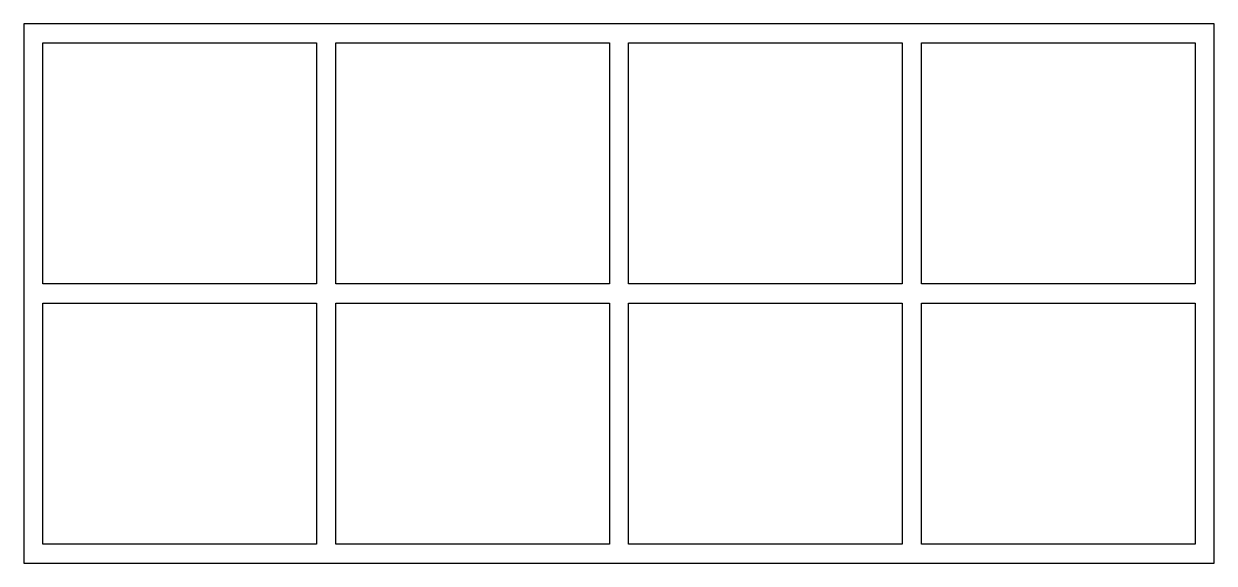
# Model space of a CAD drawing. Header units: metres. Extents: x 0 to 622, y 0 to 282.
import ezdxf

# ---------------------------------------------------------------- set-up
doc = ezdxf.new("R2010")
doc.units = ezdxf.units.M

msp = doc.modelspace()

# ---------------------------------------------------------------- linework, layer by layer
for p, q in [((622, 282), (0, 282)), ((0, 282), (0, 0)), ((622, 0), (622, 282)), ((10, 146), (10, 272)), ((10, 272), (153, 272)), ((153, 272), (153, 146)), ((163, 146), (163, 272)), ((163, 272), (306, 272)), ((306, 272), (306, 146)), ((316, 146), (316, 272)), ((316, 272), (459, 272)), ((459, 272), (459, 146)), ((469, 146), (469, 272)), ((469, 272), (612, 272)), ((612, 272), (612, 146)), ((153, 146), (10, 146)), ((306, 146), (163, 146)), ((459, 146), (316, 146)), ((612, 146), (469, 146)), ((10, 10), (10, 136)), ((10, 136), (153, 136)), ((153, 136), (153, 10)), ((163, 10), (163, 136)), ((163, 136), (306, 136)), ((306, 136), (306, 10)), ((316, 10), (316, 136)), ((316, 136), (459, 136)), ((459, 136), (459, 10)), ((469, 10), (469, 136)), ((469, 136), (612, 136)), ((612, 136), (612, 10)), ((153, 10), (10, 10)), ((306, 10), (163, 10)), ((459, 10), (316, 10)), ((612, 10), (469, 10)), ((0, 0), (622, 0))]:
    msp.add_line(p, q)

doc.saveas('drawing.dxf')
